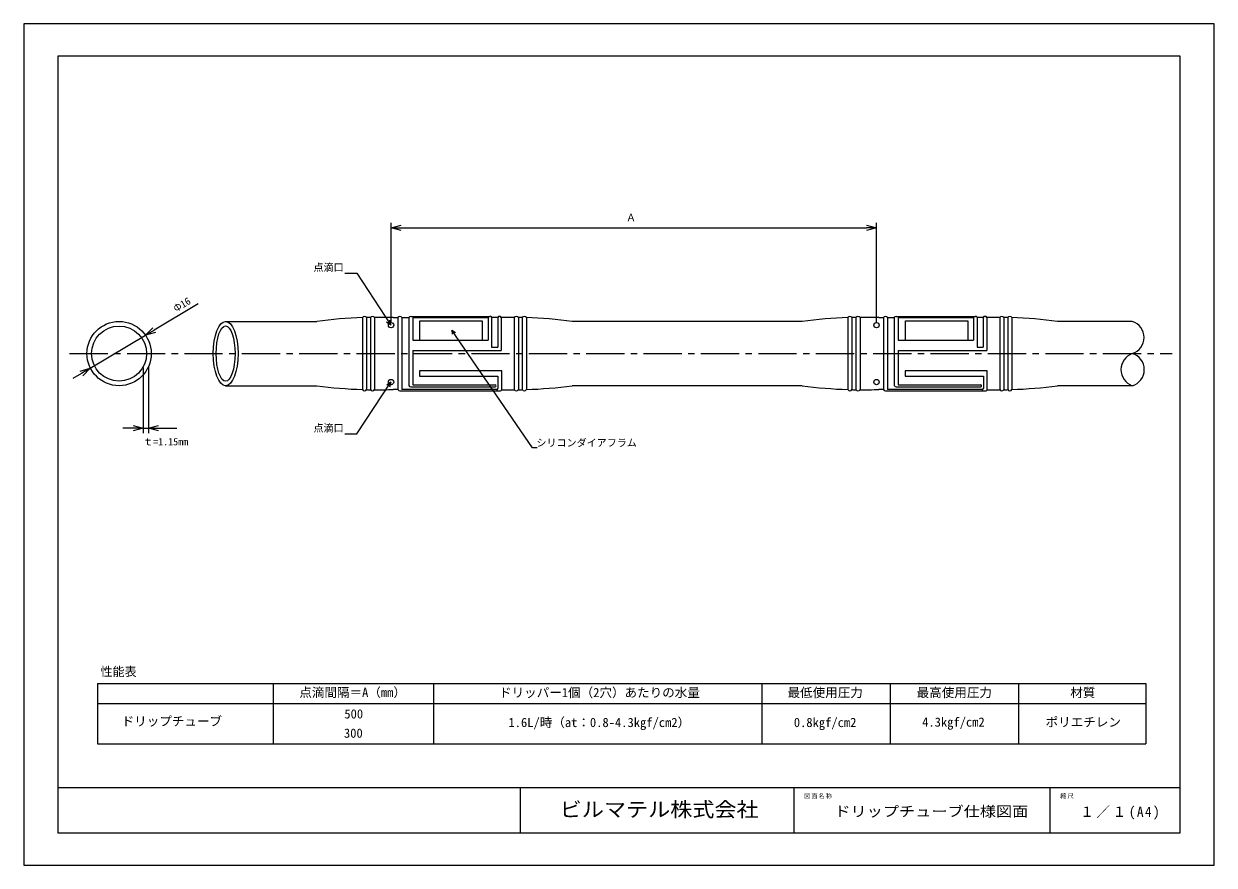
# Model space of a CAD drawing. Units: millimetres, scale not verified. Extents: x -235 to 61, y -214 to -4.
import ezdxf
from ezdxf.enums import TextEntityAlignment as Align

# ---------------------------------------------------------------- set-up
doc = ezdxf.new("R2010")
doc.units = ezdxf.units.MM
doc.header["$LTSCALE"] = 0.5
doc.linetypes.add('USER1', pattern=[28.575, 19.05, -3.175, 3.175, -3.175])
for name, color, linetype, lineweight in [('0-0_0', 7, 'Continuous', 18), ('0-1_DIM', 5, 'Continuous', 18), ('0-2_SP', 7, 'Continuous', 18), ('0-3_TEXT', 7, 'Continuous', 18), ('0-5_IMAGE', 7, 'Continuous', 18)]:
    doc.layers.add(name, color=color, linetype=linetype, lineweight=lineweight)
doc.styles.add('ＭＳ ゴシック', font='')
doc.styles.get('ＭＳ ゴシック').set_extended_font_data('MS Gothic')

# ---------------------------------------------------------------- blocks, each defined once
blk = doc.blocks.new('_OPEN30')
at = {"layer": '0-0_0'}
blk.add_line((0, 0), (-1, 0), dxfattribs=at)
blk.add_lwpolyline([(-1, 0.2679), (0, 0), (-1, -0.2679)], dxfattribs=at)

msp = doc.modelspace()

# ---------------------------------------------------------------- linework, layer by layer
at = {"layer": '0-0_0'}
msp.add_line((-234.8606, -213.9101), (61.4561, -213.9101), dxfattribs=at)
for radius in [8, 6.85]:
    msp.add_circle((-211.1499, -86.5161), radius, dxfattribs=at)
for centre, radius, start, end in [((39.8453, -82.5163), 4.1837, 287.04704, 72.95296), ((42.4822, -90.516), 4.2412, 109.4235, 250.5765), ((39.8828, -90.516), 4.1728, 286.55429, 73.44571), ((-146.7279, 19.3577), 114.8873, 262.38299, 268.09128), ((-25.8818, 19.3577), 114.8873, 262.38299, 268.09128)]:
    msp.add_arc(centre, radius, start, end, dxfattribs=at)
for major_axis, ratio in [((0, 7.9997), 0.386698), ((0, 6.8997), 0.339477)]:
    msp.add_ellipse((-184.6188, -86.5161), major_axis=major_axis, ratio=ratio, dxfattribs=at)
at = {"layer": '0-1_DIM'}
for p, q in [((-143.4508, -78.8033), (-143.4508, -53.9282)), ((-140.9508, -55.1782), (-25.1046, -55.1782)), ((-22.6046, -78.8033), (-22.6046, -53.9282)), ((-191.4465, -74.1332), (-202.4383, -80.6857)), ((-218.329, -90.1586), (-204.5857, -81.9658)), ((-220.4764, -91.4387), (-222.6238, -92.7188)), ((-205.1694, -89.9577), (-205.1694, -106.3016)), ((-203.823, -89.7281), (-203.823, -106.3016)), ((-205.1694, -105.0516), (-203.823, -105.0516)), ((-203.823, -105.0516), (-201.323, -105.0516)), ((-201.323, -105.0516), (-196.7397, -105.0516))]:
    msp.add_line(p, q, dxfattribs=at)
at = {"layer": '0-1_DIM', "color": 7}
for p, q in [((-154.9563, -66.5164), (-151.9563, -66.5164)), ((-151.9563, -66.5164), (-143.5148, -79.4081)), ((-143.5148, -79.4081), (-144.6065, -78.663)), ((-143.5148, -79.4081), (-143.7224, -78.1578)), ((-128.3294, -80.6634), (-128.2549, -81.7064)), ((-143.4698, -93.6305), (-143.8487, -94.8935)), ((-154.9563, -106.5158), (-151.9563, -106.5158))]:
    msp.add_line(p, q, dxfattribs=at)
at = {"layer": '0-1_DIM', "linetype": 'USER1'}
msp.add_line((-223.4596, -86.5161), (50.9819, -86.5161), dxfattribs=at)
at = {"layer": '0-1_DIM', "color": 7}
for points in [[(-107.0978, -110.0152), (-108.2153, -110.0152), (-128.3294, -80.6634), (-127.4355, -81.2594)], [(-151.9563, -106.5158), (-143.4698, -93.6305), (-144.4802, -94.3883)]]:
    msp.add_lwpolyline(points, dxfattribs=at)
at = {"layer": '0-1_DIM'}
for points in [[(-205.1694, -105.0516), (-207.6694, -105.0516), (-210.1694, -105.0516)], [(-207.6694, -104.3817), (-205.1694, -105.0516), (-207.6694, -105.7214)], [(-201.323, -105.7214), (-203.823, -105.0516), (-201.323, -104.3817)]]:
    msp.add_lwpolyline(points, dxfattribs=at)
at = {"layer": '0-2_SP'}
for p, q in [((-226.3936, -194.5875), (52.9891, -194.5875)), ((-111.2364, -205.8771), (-111.2364, -194.5875)), ((-43.1284, -205.8771), (-43.1284, -194.5875)), ((20.6419, -205.8771), (20.6419, -194.5875))]:
    msp.add_line(p, q, dxfattribs=at)
for points in [[(-234.8606, -213.9101), (61.4561, -213.9101), (61.4561, -4.3963), (-234.8606, -4.3963)], [(-226.3936, -205.8771), (52.9891, -205.8771), (52.9891, -12.4293), (-226.3936, -12.4293)]]:
    msp.add_lwpolyline(points, close=True, dxfattribs=at)
at = {"layer": '0-3_TEXT'}
for p, q in [((-216.5324, -168.6519), (44.4347, -168.6519)), ((-216.5324, -168.6519), (-216.5324, -183.6519)), ((-172.7492, -168.6519), (-172.7492, -183.6519)), ((-132.9072, -168.6519), (-132.9072, -183.6519)), ((-51.17, -168.6519), (-51.17, -183.6519)), ((-19.2334, -168.6519), (-19.2334, -183.6519)), ((12.7033, -168.6519), (12.7033, -183.6519)), ((44.4347, -168.6519), (44.4347, -183.6519)), ((-216.5324, -173.6519), (44.4347, -173.6519)), ((-216.5324, -183.6519), (44.4347, -183.6519))]:
    msp.add_line(p, q, dxfattribs=at)
at = {"layer": '0-5_IMAGE'}
for p, q in [((-184.6188, -78.5164), (-161.9563, -78.5164)), ((-150.5545, -77.5664), (-150.5545, -95.4658)), ((-149.5502, -77.5664), (-149.5502, -95.4658)), ((-148.5596, -77.5664), (-148.5596, -95.4658)), ((-147.5554, -77.5664), (-147.5554, -95.4658)), ((-142.9013, -77.5664), (-141.7259, -77.5664)), ((-141.7259, -77.5664), (-141.7259, -95.4658)), ((-140.7217, -77.5664), (-139.0246, -77.5664)), ((-140.7217, -77.5664), (-140.7217, -95.4658)), ((-139.0246, -77.5664), (-139.0246, -94.4843)), ((-138.5225, -77.2399), (-118.8467, -77.2399)), ((-138.0203, -77.7401), (-138.0203, -83.1914)), ((-137.8173, -77.5664), (-119.2744, -77.5664)), ((-119.2744, -77.5664), (-119.2744, -83.1914)), ((-118.4042, -77.5072), (-118.4042, -84.9021)), ((-116.8676, -77.5177), (-118.4042, -77.5177)), ((-116.8676, -77.5177), (-116.8676, -84.9021)), ((-116.4334, -77.2399), (-116.4315, -77.2399)), ((-115.9974, -77.5279), (-115.9974, -85.7722)), ((-112.7634, -77.5664), (-112.7634, -95.4658)), ((-111.7591, -77.5664), (-111.7591, -95.4658)), ((-110.7686, -77.5664), (-110.7686, -95.4658)), ((-109.7643, -77.5664), (-109.7643, -95.4658)), ((-29.7083, -77.5664), (-29.7083, -95.4658)), ((-28.7041, -77.5664), (-28.7041, -95.4658)), ((-27.7135, -77.5664), (-27.7135, -95.4658)), ((-26.7092, -77.5664), (-26.7092, -95.4658)), ((-22.0552, -77.5664), (-20.8798, -77.5664)), ((-20.8798, -77.5664), (-20.8798, -95.4658)), ((-19.8755, -77.5664), (-19.8755, -95.4658)), ((-19.8755, -77.5664), (-18.1785, -77.5664)), ((-18.1785, -77.5664), (-18.1785, -94.4843)), ((-17.6763, -77.2399), (1.9995, -77.2399)), ((-17.1742, -77.7401), (-17.1742, -83.1914)), ((-16.9712, -77.5664), (1.5718, -77.5664)), ((1.5718, -77.5664), (1.5718, -83.1914)), ((2.4419, -77.5072), (2.4419, -84.9021)), ((3.9786, -77.5177), (2.4419, -77.5177)), ((3.9786, -77.5177), (3.9786, -84.9021)), ((4.4127, -77.2399), (4.4146, -77.2399)), ((4.8487, -77.5279), (4.8487, -85.7722)), ((8.0827, -77.5664), (8.0827, -95.4658)), ((9.087, -77.5664), (9.087, -95.4658)), ((10.0776, -77.5664), (10.0776, -95.4658)), ((11.0818, -77.5664), (11.0818, -95.4658)), ((41.0718, -78.5164), (22.4837, -78.5164)), ((-138.0203, -83.1914), (-119.2744, -83.1914)), ((-138.0203, -85.7722), (-115.9974, -85.7722)), ((-138.0203, -85.7722), (-138.0203, -94.2972)), ((-118.4042, -84.9021), (-116.8676, -84.9021)), ((-17.1742, -83.1914), (1.5718, -83.1914)), ((-17.1742, -85.7722), (4.8487, -85.7722)), ((-17.1742, -85.7722), (-17.1742, -94.2972)), ((2.4419, -84.9021), (3.9786, -84.9021)), ((-184.6188, -94.5158), (-161.9563, -94.5158)), ((-138.5225, -94.8108), (-117.4962, -94.8108)), ((-138.0203, -94.2972), (-117.4962, -94.2972)), ((-41.1102, -94.5158), (-98.3625, -94.5158)), ((-17.6763, -94.8108), (3.35, -94.8108)), ((-17.1742, -94.2972), (3.35, -94.2972)), ((41.0718, -94.5158), (22.4837, -94.5158)), ((-141.7259, -95.4658), (-142.9013, -95.4658)), ((-141.2238, -95.7923), (-116.1662, -95.7923)), ((-117.0799, -95.4658), (-140.7217, -95.4658)), ((-20.8798, -95.4658), (-22.0552, -95.4658)), ((-20.3777, -95.7923), (4.68, -95.7923)), ((3.7663, -95.4658), (-19.8755, -95.4658))]:
    msp.add_line(p, q, dxfattribs=at)
for points in [[(-136.2394, -83.1914), (-136.2394, -78.323), (-120.7419, -78.323), (-120.7419, -83.1914)], [(-41.1102, -78.5164), (-69.3882, -78.5164), (-98.3625, -78.5164)], [(-15.3933, -83.1914), (-15.3933, -78.323), (0.1042, -78.323), (0.1042, -83.1914)], [(-115.892, -95.5784), (-115.892, -90.8498), (-136.325, -90.8498), (-136.325, -92.142), (-116.8403, -92.142), (-116.8403, -95.2297)], [(4.9542, -95.5784), (4.9542, -90.8498), (-15.4789, -90.8498), (-15.4789, -92.142), (4.0058, -92.142), (4.0058, -95.2297)]]:
    msp.add_lwpolyline(points, dxfattribs=at)
for centre in [(-143.4508, -79.4283), (-22.6046, -79.4283), (-143.4508, -93.604), (-22.6046, -93.604)]:
    msp.add_circle(centre, 0.6644, dxfattribs=at)
for centre, radius, start, end in [((-146.7279, -192.39), 114.8873, 91.90872, 97.61701), ((-150.0523, -77.7893), 0.5494, 23.93749, 156.06251), ((-146.7279, -192.39), 114.8873, 90.90105, 91.41453), ((-148.0575, -77.7893), 0.5494, 23.93749, 156.06251), ((-146.7279, -192.39), 114.8873, 88.09128, 90.42838), ((-141.2238, -77.7893), 0.5494, 23.93749, 156.06251), ((-138.5225, -77.7893), 0.5494, 90, 156.06251), ((-137.8144, -77.7754), 0.209, 89.18928, 189.71162), ((-118.7368, -77.5579), 0.3365, 6.86743, 109.05929), ((-116.4325, -77.7169), 0.477, 24.19302, 155.80698), ((-113.5909, -192.39), 114.8873, 89.57162, 91.20025), ((-112.2613, -77.7893), 0.5494, 23.93749, 156.06251), ((-113.5909, -192.39), 114.8873, 88.58547, 89.09895), ((-113.5909, -192.39), 114.8873, 88.58547, 89.09895), ((-110.2664, -77.7893), 0.5494, 23.93749, 156.06251), ((-113.5909, -192.39), 114.8873, 82.38299, 88.09128), ((-25.8818, -192.39), 114.8873, 91.90872, 97.61701), ((-29.2062, -77.7893), 0.5494, 23.93749, 156.06251), ((-25.8818, -192.39), 114.8873, 90.90105, 91.41453), ((-27.2114, -77.7893), 0.5494, 23.93749, 156.06251), ((-25.8818, -192.39), 114.8873, 88.09128, 90.42838), ((-20.3777, -77.7893), 0.5494, 23.93749, 156.06251), ((-17.6763, -77.7893), 0.5494, 90, 156.06251), ((-16.9682, -77.7754), 0.209, 89.18928, 189.71162), ((2.1093, -77.5579), 0.3365, 6.86743, 109.05929), ((4.4137, -77.7169), 0.477, 24.19302, 155.80698), ((7.2553, -192.39), 114.8873, 89.57162, 91.20025), ((8.5849, -77.7893), 0.5494, 23.93749, 156.06251), ((7.2553, -192.39), 114.8873, 88.58547, 89.09895), ((7.2553, -192.39), 114.8873, 88.58547, 89.09895), ((10.5797, -77.7893), 0.5494, 23.93749, 156.06251), ((7.2553, -192.39), 114.8873, 82.38299, 88.09128), ((-138.5225, -94.2614), 0.5494, 203.93749, 270), ((-117.5311, -94.554), 0.2592, 277.73347, 82.26653), ((-113.5909, 19.3577), 114.8873, 271.90872, 277.61701), ((-17.6763, -94.2614), 0.5494, 203.93749, 270), ((3.3151, -94.554), 0.2592, 277.73347, 82.26653), ((7.2553, 19.3577), 114.8873, 271.90872, 277.61701), ((-150.0523, -95.2429), 0.5494, 203.93749, 336.06251), ((-146.7279, 19.3577), 114.8873, 268.58547, 269.09895), ((-146.7279, 19.3577), 114.8873, 268.58547, 269.09895), ((-148.0575, -95.2429), 0.5494, 203.93749, 336.06251), ((-146.7279, 19.3577), 114.8873, 269.57162, 271.90872), ((-141.2238, -95.2429), 0.5494, 203.93749, 270), ((-117.1566, -95.1484), 0.3265, 258.76416, 345.59388), ((-116.1692, -95.5058), 0.2866, 269.39554, 345.31621), ((-113.5909, 19.3577), 114.8873, 268.85233, 270.42838), ((-112.2613, -95.2429), 0.5494, 203.93749, 336.06251), ((-113.5909, 19.3577), 114.8873, 270.90105, 271.41453), ((-113.5909, 19.3577), 114.8873, 270.90105, 271.41453), ((-113.5909, 19.3577), 114.8873, 270.90105, 271.41453), ((-110.2664, -95.2429), 0.5494, 203.93749, 336.06251), ((-29.2062, -95.2429), 0.5494, 203.93749, 336.06251), ((-25.8818, 19.3577), 114.8873, 268.58547, 269.09895), ((-25.8818, 19.3577), 114.8873, 268.58547, 269.09895), ((-27.2114, -95.2429), 0.5494, 203.93749, 336.06251), ((-25.8818, 19.3577), 114.8873, 269.57162, 271.90872), ((-20.3777, -95.2429), 0.5494, 203.93749, 270), ((3.6895, -95.1484), 0.3265, 258.76416, 345.59388), ((4.677, -95.5058), 0.2866, 269.39554, 345.31621), ((7.2553, 19.3577), 114.8873, 268.85233, 270.42838), ((8.5849, -95.2429), 0.5494, 203.93749, 336.06251), ((7.2553, 19.3577), 114.8873, 270.90105, 271.41453), ((7.2553, 19.3577), 114.8873, 270.90105, 271.41453), ((7.2553, 19.3577), 114.8873, 270.90105, 271.41453), ((10.5797, -95.2429), 0.5494, 203.93749, 336.06251)]:
    msp.add_arc(centre, radius, start, end, dxfattribs=at)

# ---------------------------------------------------------------- block references
at = {"layer": '0-1_DIM', "xscale": 2.5, "yscale": 2.5}
for p, rotation in [((-143.4508, -55.1782), 180), ((-204.5857, -81.9658), 210.80021), ((-218.329, -90.1586), 30.80021)]:
    msp.add_blockref('_OPEN30', p, dxfattribs=dict(at, rotation=rotation))
msp.add_blockref('_OPEN30', (-22.6046, -55.1782), dxfattribs=at)

# ---------------------------------------------------------------- texts
at = {"layer": '0-1_DIM', "color": 7, "style": 'ＭＳ ゴシック'}
for s, p in [('Ａ', (-84.9657, -54.1436)), ('ｔ=1.15mm', (-205.1757, -109.9205)), ('シリコンダイアフラム', (-107.2571, -110.1939))]:
    msp.add_text(s, height=1.833, dxfattribs=at).set_placement(p, align=Align.BOTTOM_LEFT)
msp.add_text('Φ16', height=1.833, rotation=30.8, dxfattribs=at).set_placement((-196.691, -76.7316), align=Align.BOTTOM_LEFT)
at = {"layer": '0-2_SP', "style": 'ＭＳ ゴシック'}
for p in [(-162.7572, -66.5164), (-162.7572, -106.5158)]:
    msp.add_text('点滴口', height=1.833, dxfattribs=at).set_placement(p, align=Align.BOTTOM_LEFT)
at = {"layer": '0-2_SP', "color": 6, "style": 'ＭＳ ゴシック', "width": 1.1}
msp.add_text('ビルマテル株式会社', height=3.666, dxfattribs=at).set_placement((-101.461, -202.9515), align=Align.BOTTOM_LEFT)
at = {"layer": '0-2_SP', "color": 2, "style": 'ＭＳ ゴシック', "width": 1.15}
msp.add_text('ドリップチューブ仕様図面', height=2.566, dxfattribs=at).set_placement((-33.1045, -202.5583), align=Align.BOTTOM_LEFT)
at = {"layer": '0-2_SP', "char_height": 1.1, "attachment_point": 7, "style": 'ＭＳ ゴシック'}
for s, insert in [('\\T1.17;図面名称', (-40.6284, -197.3407)), ('\\T1.17;縮尺', (23.1419, -197.3407))]:
    msp.add_mtext(s, dxfattribs=dict(at, insert=insert))
at = {"layer": '0-2_SP', "color": 2, "insert": (28.141, -202.5583), "char_height": 2.566, "attachment_point": 7, "style": 'ＭＳ ゴシック'}
msp.add_mtext('\\T1.21;\\W0.95;１／１(A4)', dxfattribs=at)
at = {"layer": '0-3_TEXT', "style": 'ＭＳ ゴシック'}
for s, height, p in [('性能表', 2.199, (-215.7814, -167.4974)), ('点滴間隔＝A（mm）', 2.291, (-166.2836, -172.7144)), ('ドリッパー1個（2穴）あたりの水量', 2.291, (-116.5631, -172.7525)), ('最低使用圧力', 2.291, (-44.7472, -172.7525)), ('最高使用圧力', 2.291, (-12.6023, -172.7525)), ('材質', 2.291, (25.6418, -172.7525)), ('ドリップチューブ', 2.291, (-210.5061, -179.879)), ('500', 2.291, (-155.0714, -178.0635)), ('1.6L/時（at：0.8-4.3kgf/cm2）', 2.291, (-114.2193, -180.1977)), ('0.8kgf/cm2', 2.291, (-43.1847, -180.1977)), ('4.3kgf/cm2', 2.291, (-11.241, -180.0971)), ('ポリエチレン', 2.291, (19.4924, -180.0971)), ('300', 2.291, (-155.172, -182.8623))]:
    msp.add_text(s, height=height, dxfattribs=at).set_placement(p, align=Align.BOTTOM_LEFT)

doc.saveas('drawing.dxf')
